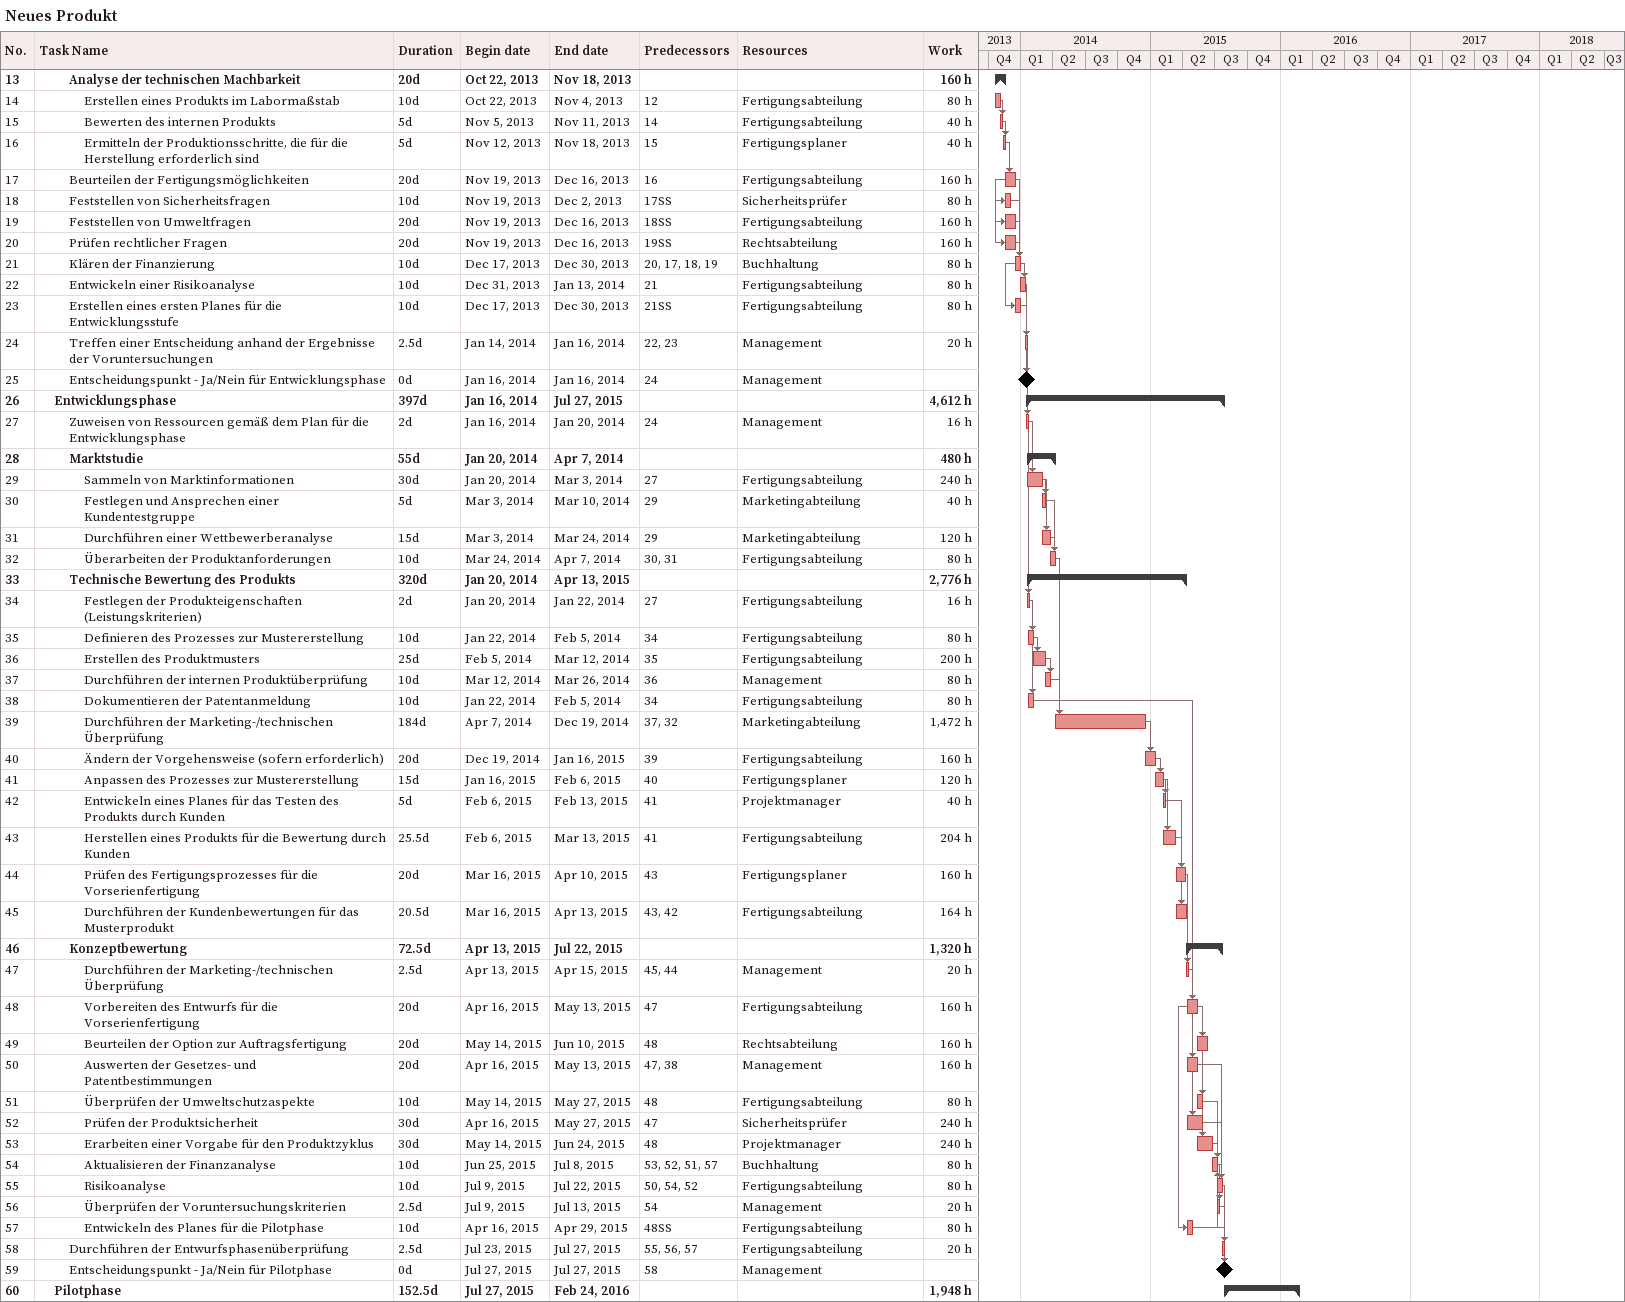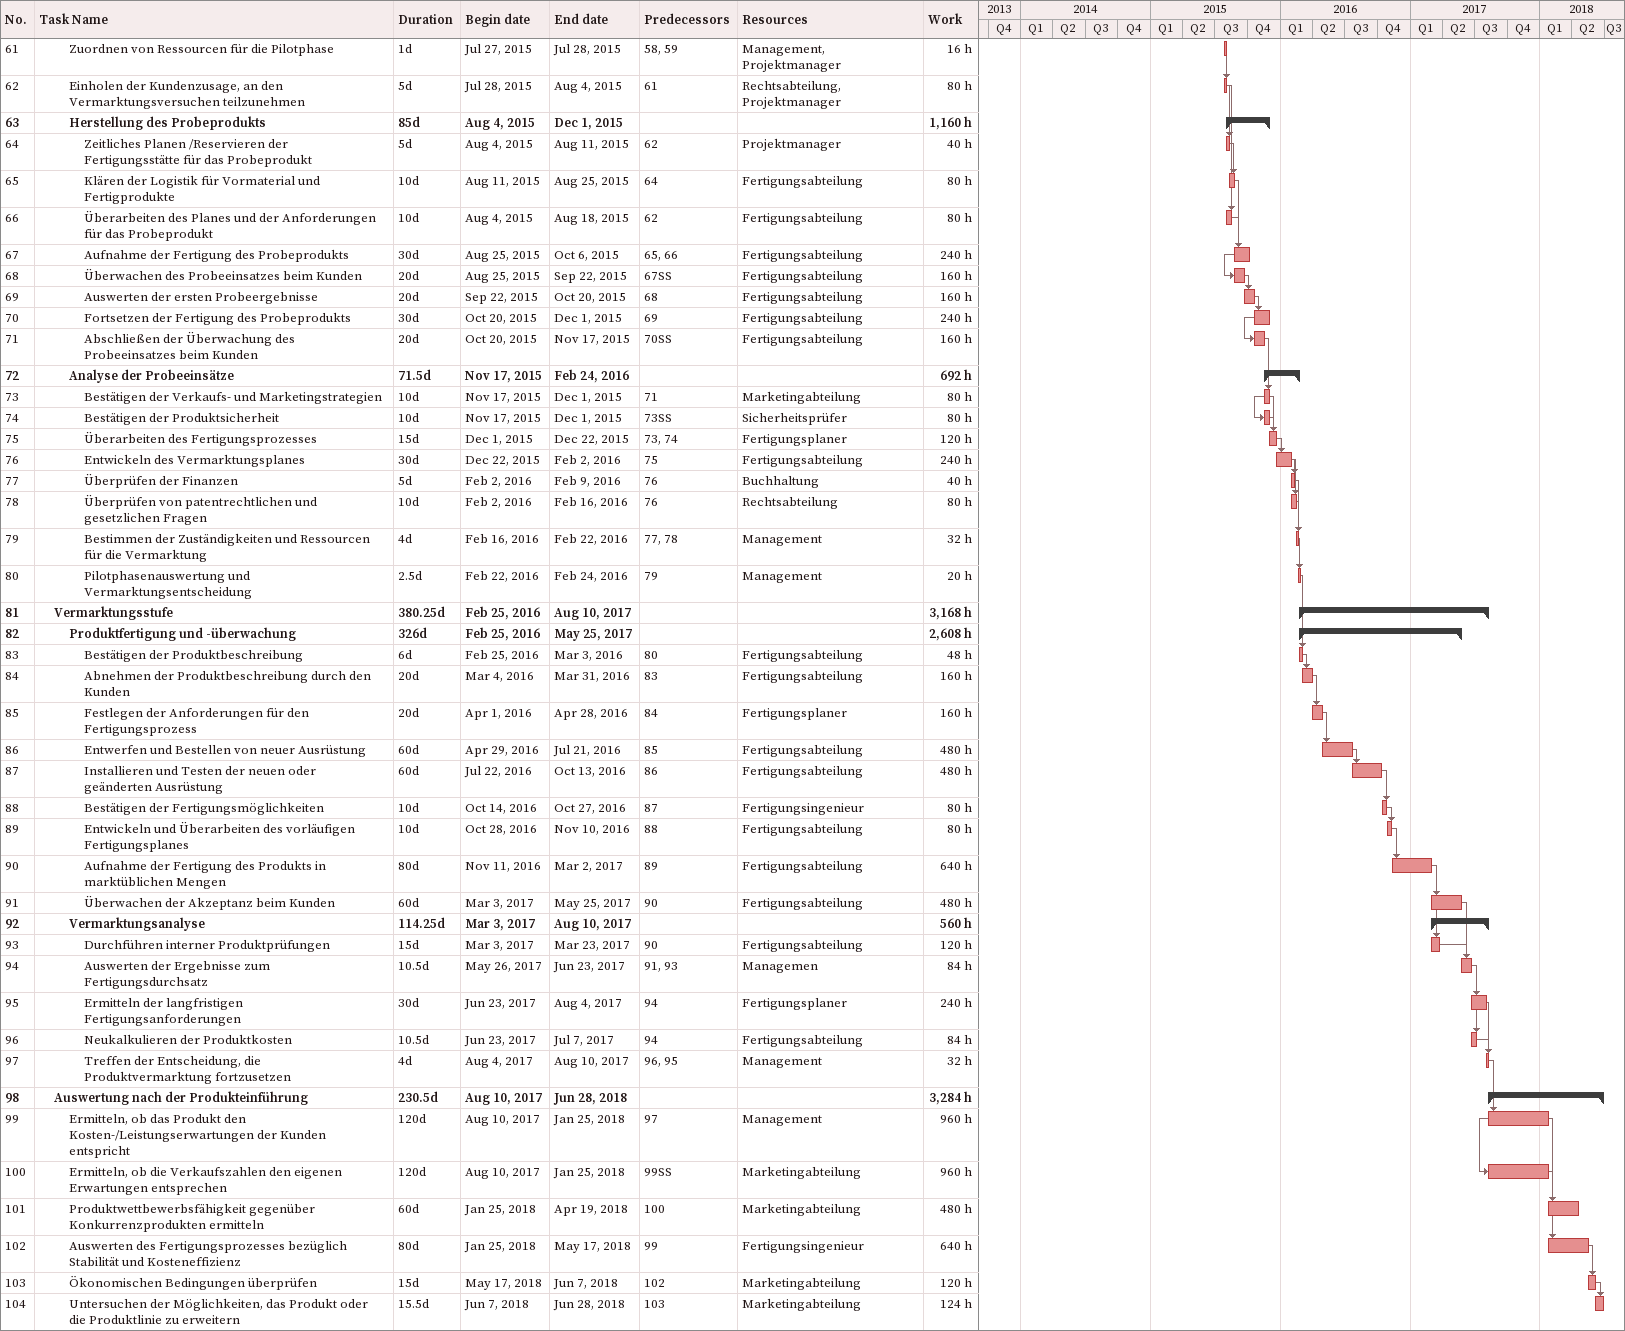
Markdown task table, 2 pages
Neues Produkt

| ID | Level | Task | Duration | Start | Finish | Predecessors | Resources | Work (h) |
|---|---|---|---|---|---|---|---|---|
| 13 | 3 | **Analyse der technischen Machbarkeit** | 20d | 2013-10-22 | 2013-11-18 |  |  | 160 |
| 14 | 4 | Erstellen eines Produkts im Labormaßstab | 10d | 2013-10-22 | 2013-11-04 | 12 | Fertigungsabteilung | 80 |
| 15 | 4 | Bewerten des internen Produkts | 5d | 2013-11-05 | 2013-11-11 | 14 | Fertigungsabteilung | 40 |
| 16 | 4 | Ermitteln der Produktionsschritte, die für die Herstellung erforderlich sind | 5d | 2013-11-12 | 2013-11-18 | 15 | Fertigungsplaner | 40 |
| 17 | 3 | Beurteilen der Fertigungsmöglichkeiten | 20d | 2013-11-19 | 2013-12-16 | 16 | Fertigungsabteilung | 160 |
| 18 | 3 | Feststellen von Sicherheitsfragen | 10d | 2013-11-19 | 2013-12-02 | 17SS | Sicherheitsprüfer | 80 |
| 19 | 3 | Feststellen von Umweltfragen | 20d | 2013-11-19 | 2013-12-16 | 18SS | Fertigungsabteilung | 160 |
| 20 | 3 | Prüfen rechtlicher Fragen | 20d | 2013-11-19 | 2013-12-16 | 19SS | Rechtsabteilung | 160 |
| 21 | 3 | Klären der Finanzierung | 10d | 2013-12-17 | 2013-12-30 | 20, 17, 18, 19 | Buchhaltung | 80 |
| 22 | 3 | Entwickeln einer Risikoanalyse | 10d | 2013-12-31 | 2014-01-13 | 21 | Fertigungsabteilung | 80 |
| 23 | 3 | Erstellen eines ersten Planes für die Entwicklungsstufe | 10d | 2013-12-17 | 2013-12-30 | 21SS | Fertigungsabteilung | 80 |
| 24 | 3 | Treffen einer Entscheidung anhand der Ergebnisse der Voruntersuchungen | 2.5d | 2014-01-14 | 2014-01-16 | 22, 23 | Management | 20 |
| 25 | 3 | Entscheidungspunkt - Ja/Nein für Entwicklungsphase | 0d | 2014-01-16 | 2014-01-16 | 24 | Management |  |
| 26 | 2 | **Entwicklungsphase** | 397d | 2014-01-16 | 2015-07-27 |  |  | 4612 |
| 27 | 3 | Zuweisen von Ressourcen gemäß dem Plan für die Entwicklungsphase | 2d | 2014-01-16 | 2014-01-20 | 24 | Management | 16 |
| 28 | 3 | **Marktstudie** | 55d | 2014-01-20 | 2014-04-07 |  |  | 480 |
| 29 | 4 | Sammeln von Marktinformationen | 30d | 2014-01-20 | 2014-03-03 | 27 | Fertigungsabteilung | 240 |
| 30 | 4 | Festlegen und Ansprechen einer Kundentestgruppe | 5d | 2014-03-03 | 2014-03-10 | 29 | Marketingabteilung | 40 |
| 31 | 4 | Durchführen einer Wettbewerberanalyse | 15d | 2014-03-03 | 2014-03-24 | 29 | Marketingabteilung | 120 |
| 32 | 4 | Überarbeiten der Produktanforderungen | 10d | 2014-03-24 | 2014-04-07 | 30, 31 | Fertigungsabteilung | 80 |
| 33 | 3 | **Technische Bewertung des Produkts** | 320d | 2014-01-20 | 2015-04-13 |  |  | 2776 |
| 34 | 4 | Festlegen der Produkteigenschaften (Leistungskriterien) | 2d | 2014-01-20 | 2014-01-22 | 27 | Fertigungsabteilung | 16 |
| 35 | 4 | Definieren des Prozesses zur Mustererstellung | 10d | 2014-01-22 | 2014-02-05 | 34 | Fertigungsabteilung | 80 |
| 36 | 4 | Erstellen des Produktmusters | 25d | 2014-02-05 | 2014-03-12 | 35 | Fertigungsabteilung | 200 |
| 37 | 4 | Durchführen der internen Produktüberprüfung | 10d | 2014-03-12 | 2014-03-26 | 36 | Management | 80 |
| 38 | 4 | Dokumentieren der Patentanmeldung | 10d | 2014-01-22 | 2014-02-05 | 34 | Fertigungsabteilung | 80 |
| 39 | 4 | Durchführen der Marketing-/technischen Überprüfung | 184d | 2014-04-07 | 2014-12-19 | 37, 32 | Marketingabteilung | 1472 |
| 40 | 4 | Ändern der Vorgehensweise (sofern erforderlich) | 20d | 2014-12-19 | 2015-01-16 | 39 | Fertigungsabteilung | 160 |
| 41 | 4 | Anpassen des Prozesses zur Mustererstellung | 15d | 2015-01-16 | 2015-02-06 | 40 | Fertigungsplaner | 120 |
| 42 | 4 | Entwickeln eines Planes für das Testen des Produkts durch Kunden | 5d | 2015-02-06 | 2015-02-13 | 41 | Projektmanager | 40 |
| 43 | 4 | Herstellen eines Produkts für die Bewertung durch Kunden | 25.5d | 2015-02-06 | 2015-03-13 | 41 | Fertigungsabteilung | 204 |
| 44 | 4 | Prüfen des Fertigungsprozesses für die Vorserienfertigung | 20d | 2015-03-16 | 2015-04-10 | 43 | Fertigungsplaner | 160 |
| 45 | 4 | Durchführen der Kundenbewertungen für das Musterprodukt | 20.5d | 2015-03-16 | 2015-04-13 | 43, 42 | Fertigungsabteilung | 164 |
| 46 | 3 | **Konzeptbewertung** | 72.5d | 2015-04-13 | 2015-07-22 |  |  | 1320 |
| 47 | 4 | Durchführen der Marketing-/technischen Überprüfung | 2.5d | 2015-04-13 | 2015-04-15 | 45, 44 | Management | 20 |
| 48 | 4 | Vorbereiten des Entwurfs für die Vorserienfertigung | 20d | 2015-04-16 | 2015-05-13 | 47 | Fertigungsabteilung | 160 |
| 49 | 4 | Beurteilen der Option zur Auftragsfertigung | 20d | 2015-05-14 | 2015-06-10 | 48 | Rechtsabteilung | 160 |
| 50 | 4 | Auswerten der Gesetzes- und Patentbestimmungen | 20d | 2015-04-16 | 2015-05-13 | 47, 38 | Management | 160 |
| 51 | 4 | Überprüfen der Umweltschutzaspekte | 10d | 2015-05-14 | 2015-05-27 | 48 | Fertigungsabteilung | 80 |
| 52 | 4 | Prüfen der Produktsicherheit | 30d | 2015-04-16 | 2015-05-27 | 47 | Sicherheitsprüfer | 240 |
| 53 | 4 | Erarbeiten einer Vorgabe für den Produktzyklus | 30d | 2015-05-14 | 2015-06-24 | 48 | Projektmanager | 240 |
| 54 | 4 | Aktualisieren der Finanzanalyse | 10d | 2015-06-25 | 2015-07-08 | 53, 52, 51, 57 | Buchhaltung | 80 |
| 55 | 4 | Risikoanalyse | 10d | 2015-07-09 | 2015-07-22 | 50, 54, 52 | Fertigungsabteilung | 80 |
| 56 | 4 | Überprüfen der Voruntersuchungskriterien | 2.5d | 2015-07-09 | 2015-07-13 | 54 | Management | 20 |
| 57 | 4 | Entwickeln des Planes für die Pilotphase | 10d | 2015-04-16 | 2015-04-29 | 48SS | Fertigungsabteilung | 80 |
| 58 | 3 | Durchführen der Entwurfsphasenüberprüfung | 2.5d | 2015-07-23 | 2015-07-27 | 55, 56, 57 | Fertigungsabteilung | 20 |
| 59 | 3 | Entscheidungspunkt - Ja/Nein für Pilotphase | 0d | 2015-07-27 | 2015-07-27 | 58 | Management |  |
| 60 | 2 | **Pilotphase** | 152.5d | 2015-07-27 | 2016-02-24 |  |  | 1948 |
| 61 | 3 | Zuordnen von Ressourcen für die Pilotphase | 1d | 2015-07-27 | 2015-07-28 | 58, 59 | Management, Projektmanager | 16 |
| 62 | 3 | Einholen der Kundenzusage, an den Vermarktungsversuchen teilzunehmen | 5d | 2015-07-28 | 2015-08-04 | 61 | Rechtsabteilung, Projektmanager | 80 |
| 63 | 3 | **Herstellung des Probeprodukts** | 85d | 2015-08-04 | 2015-12-01 |  |  | 1160 |
| 64 | 4 | Zeitliches Planen /Reservieren der Fertigungsstätte für das Probeprodukt | 5d | 2015-08-04 | 2015-08-11 | 62 | Projektmanager | 40 |
| 65 | 4 | Klären der Logistik für Vormaterial und Fertigprodukte | 10d | 2015-08-11 | 2015-08-25 | 64 | Fertigungsabteilung | 80 |
| 66 | 4 | Überarbeiten des Planes und der Anforderungen für das Probeprodukt | 10d | 2015-08-04 | 2015-08-18 | 62 | Fertigungsabteilung | 80 |
| 67 | 4 | Aufnahme der Fertigung des Probeprodukts | 30d | 2015-08-25 | 2015-10-06 | 65, 66 | Fertigungsabteilung | 240 |
| 68 | 4 | Überwachen des Probeeinsatzes beim Kunden | 20d | 2015-08-25 | 2015-09-22 | 67SS | Fertigungsabteilung | 160 |
| 69 | 4 | Auswerten der ersten Probeergebnisse | 20d | 2015-09-22 | 2015-10-20 | 68 | Fertigungsabteilung | 160 |
| 70 | 4 | Fortsetzen der Fertigung des Probeprodukts | 30d | 2015-10-20 | 2015-12-01 | 69 | Fertigungsabteilung | 240 |
| 71 | 4 | Abschließen der Überwachung des Probeeinsatzes beim Kunden | 20d | 2015-10-20 | 2015-11-17 | 70SS | Fertigungsabteilung | 160 |
| 72 | 3 | **Analyse der Probeeinsätze** | 71.5d | 2015-11-17 | 2016-02-24 |  |  | 692 |
| 73 | 4 | Bestätigen der Verkaufs- und Marketingstrategien | 10d | 2015-11-17 | 2015-12-01 | 71 | Marketingabteilung | 80 |
| 74 | 4 | Bestätigen der Produktsicherheit | 10d | 2015-11-17 | 2015-12-01 | 73SS | Sicherheitsprüfer | 80 |
| 75 | 4 | Überarbeiten des Fertigungsprozesses | 15d | 2015-12-01 | 2015-12-22 | 73, 74 | Fertigungsplaner | 120 |
| 76 | 4 | Entwickeln des Vermarktungsplanes | 30d | 2015-12-22 | 2016-02-02 | 75 | Fertigungsabteilung | 240 |
| 77 | 4 | Überprüfen der Finanzen | 5d | 2016-02-02 | 2016-02-09 | 76 | Buchhaltung | 40 |
| 78 | 4 | Überprüfen von patentrechtlichen und gesetzlichen Fragen | 10d | 2016-02-02 | 2016-02-16 | 76 | Rechtsabteilung | 80 |
| 79 | 4 | Bestimmen der Zuständigkeiten und Ressourcen für die Vermarktung | 4d | 2016-02-16 | 2016-02-22 | 77, 78 | Management | 32 |
| 80 | 4 | Pilotphasenauswertung und Vermarktungsentscheidung | 2.5d | 2016-02-22 | 2016-02-24 | 79 | Management | 20 |
| 81 | 2 | **Vermarktungsstufe** | 380.25d | 2016-02-25 | 2017-08-10 |  |  | 3168 |
| 82 | 3 | **Produktfertigung und -überwachung** | 326d | 2016-02-25 | 2017-05-25 |  |  | 2608 |
| 83 | 4 | Bestätigen der Produktbeschreibung | 6d | 2016-02-25 | 2016-03-03 | 80 | Fertigungsabteilung | 48 |
| 84 | 4 | Abnehmen der Produktbeschreibung durch den Kunden | 20d | 2016-03-04 | 2016-03-31 | 83 | Fertigungsabteilung | 160 |
| 85 | 4 | Festlegen der Anforderungen für den Fertigungsprozess | 20d | 2016-04-01 | 2016-04-28 | 84 | Fertigungsplaner | 160 |
| 86 | 4 | Entwerfen und Bestellen von neuer Ausrüstung | 60d | 2016-04-29 | 2016-07-21 | 85 | Fertigungsabteilung | 480 |
| 87 | 4 | Installieren und Testen der neuen oder geänderten Ausrüstung | 60d | 2016-07-22 | 2016-10-13 | 86 | Fertigungsabteilung | 480 |
| 88 | 4 | Bestätigen der Fertigungsmöglichkeiten | 10d | 2016-10-14 | 2016-10-27 | 87 | Fertigungsingenieur | 80 |
| 89 | 4 | Entwickeln und Überarbeiten des vorläufigen Fertigungsplanes | 10d | 2016-10-28 | 2016-11-10 | 88 | Fertigungsabteilung | 80 |
| 90 | 4 | Aufnahme der Fertigung des Produkts in marktüblichen Mengen | 80d | 2016-11-11 | 2017-03-02 | 89 | Fertigungsabteilung | 640 |
| 91 | 4 | Überwachen der Akzeptanz beim Kunden | 60d | 2017-03-03 | 2017-05-25 | 90 | Fertigungsabteilung | 480 |
| 92 | 3 | **Vermarktungsanalyse** | 114.25d | 2017-03-03 | 2017-08-10 |  |  | 560 |
| 93 | 4 | Durchführen interner Produktprüfungen | 15d | 2017-03-03 | 2017-03-23 | 90 | Fertigungsabteilung | 120 |
| 94 | 4 | Auswerten der Ergebnisse zum Fertigungsdurchsatz | 10.5d | 2017-05-26 | 2017-06-23 | 91, 93 | Managemen | 84 |
| 95 | 4 | Ermitteln der langfristigen Fertigungsanforderungen | 30d | 2017-06-23 | 2017-08-04 | 94 | Fertigungsplaner | 240 |
| 96 | 4 | Neukalkulieren der Produktkosten | 10.5d | 2017-06-23 | 2017-07-07 | 94 | Fertigungsabteilung | 84 |
| 97 | 4 | Treffen der Entscheidung, die Produktvermarktung fortzusetzen | 4d | 2017-08-04 | 2017-08-10 | 96, 95 | Management | 32 |
| 98 | 2 | **Auswertung nach der Produkteinführung** | 230.5d | 2017-08-10 | 2018-06-28 |  |  | 3284 |
| 99 | 3 | Ermitteln, ob das Produkt den Kosten-/Leistungserwartungen der Kunden entspricht | 120d | 2017-08-10 | 2018-01-25 | 97 | Management | 960 |
| 100 | 3 | Ermitteln, ob die Verkaufszahlen den eigenen Erwartungen entsprechen | 120d | 2017-08-10 | 2018-01-25 | 99SS | Marketingabteilung | 960 |
| 101 | 3 | Produktwettbewerbsfähigkeit gegenüber Konkurrenzprodukten ermitteln | 60d | 2018-01-25 | 2018-04-19 | 100 | Marketingabteilung | 480 |
| 102 | 3 | Auswerten des Fertigungsprozesses bezüglich Stabilität und Kosteneffizienz | 80d | 2018-01-25 | 2018-05-17 | 99 | Fertigungsingenieur | 640 |
| 103 | 3 | Ökonomischen Bedingungen überprüfen | 15d | 2018-05-17 | 2018-06-07 | 102 | Marketingabteilung | 120 |
| 104 | 3 | Untersuchen der Möglichkeiten, das Produkt oder die Produktlinie zu erweitern | 15.5d | 2018-06-07 | 2018-06-28 | 103 | Marketingabteilung | 124 |
